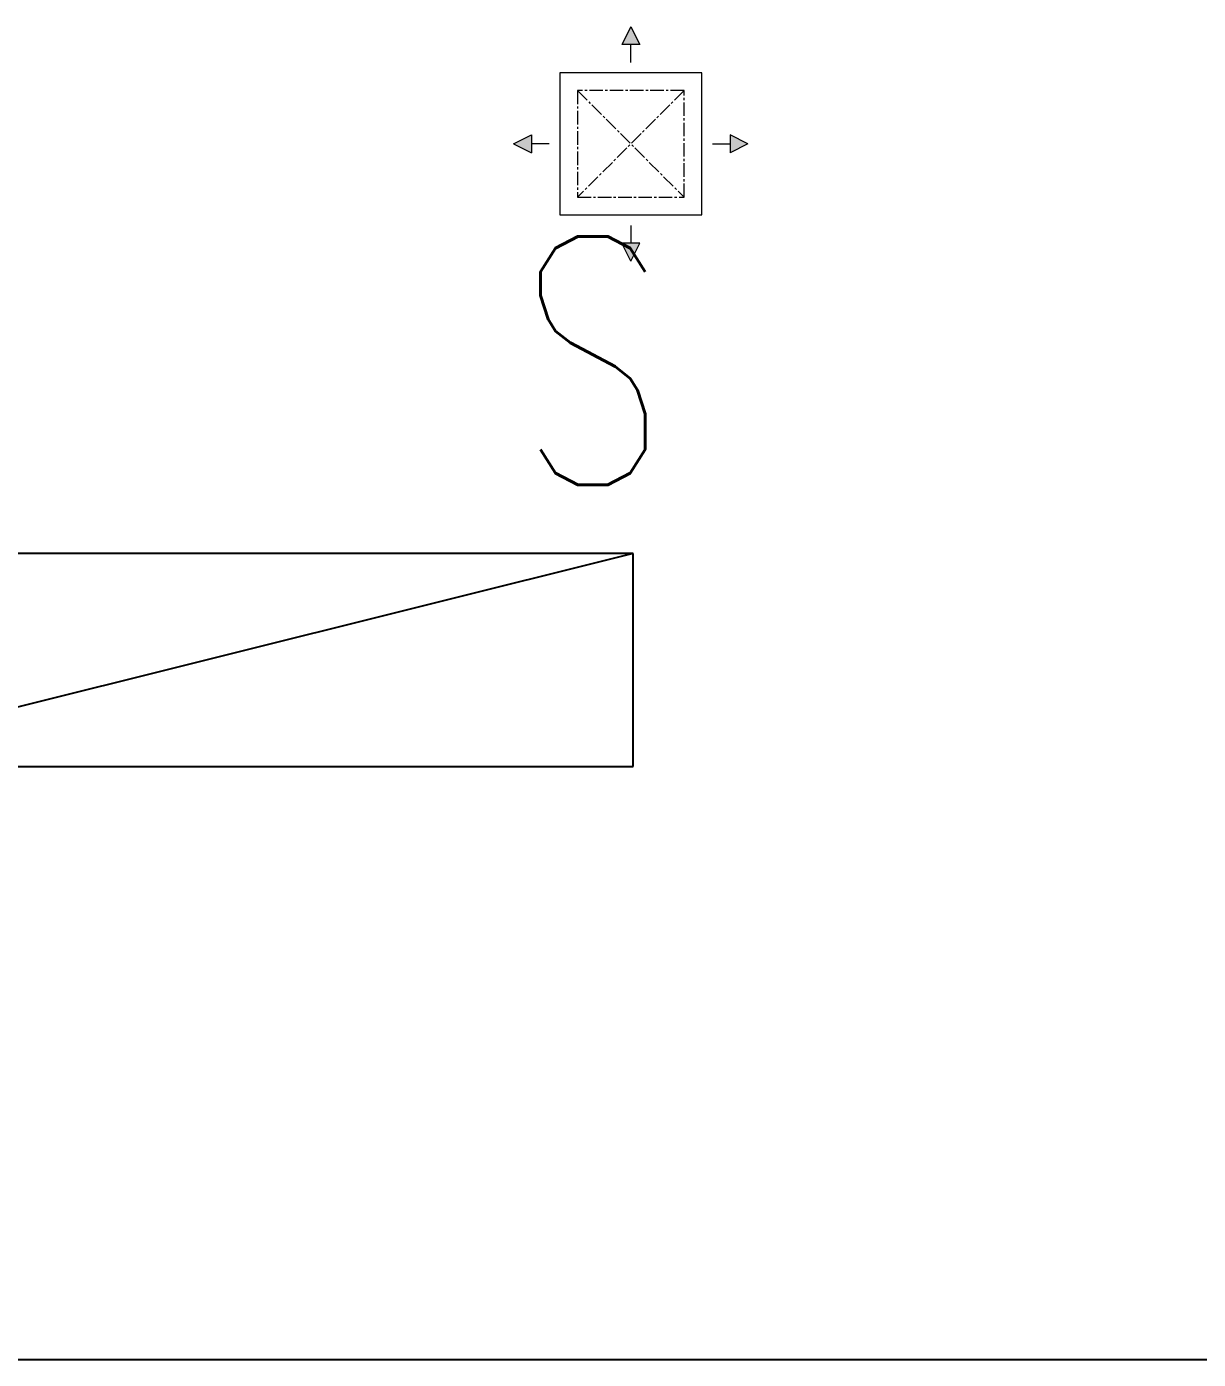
# Model space of a CAD drawing. Header units: millimetres. Extents: x -92759 to 184353, y -15225 to 86714.
# Drawn here: x 76322 to 77972, y 72591 to 74468 of the extents above; entities that cross this region are included whole.
import ezdxf

# ---------------------------------------------------------------- set-up
doc = ezdxf.new("R2010")
doc.units = ezdxf.units.MM
doc.linetypes.add('CENTER2', pattern=[28.575, 19.05, -3.175, 3.175, -3.175])
for name, color, linetype in [('0-1', 9, 'Continuous'), ('A-_WALLPRTN_E', 8, 'Continuous'), ('E-legend', 1, 'Continuous'), ('E-LIGHT----E', 1, 'Continuous')]:
    doc.layers.add(name, color=color, linetype=linetype)
for name, color, linetype, lineweight in [('M-ACMV_FAD', 3, 'Continuous', 18), ('M-ACMV_FAG', 3, 'Continuous', 25), ('M-ACMV_FCU-1', 86, 'Continuous', 9)]:
    doc.layers.add(name, color=color, linetype=linetype, lineweight=lineweight)
doc.styles.add('T3', font='simplex.shx', dxfattribs={"width": 0.7, "height": 300})

# ---------------------------------------------------------------- blocks, each defined once
blk = doc.blocks.new('A$C3019c3af')
at = {"layer": 'A-_WALLPRTN_E'}
blk.add_line((-7350, 39850), (-50, 39850), dxfattribs=at)
blk = doc.blocks.new('L1S-W')
at = {"layer": 'E-LIGHT----E', "color": 1}
for p, q in [((-1200, 300), (-1200, 0)), ((0, 300), (-1200, 300)), ((0, 300), (-1200, 0)), ((0, 0), (0, 300)), ((-1200, 0), (0, 0)), ((0, 0), (0, 0)), ((0, 0), (0, 0))]:
    blk.add_line(p, q, dxfattribs=at)
at = {"layer": 'E-LIGHT----E', "color": 1, "lineweight": 18, "style": 'T3', "width": 0.7}
for s, p in [('L1', (-1164.1, 417.3)), ('S', (-161.6, 396.4))]:
    blk.add_text(s, height=350, dxfattribs=at).set_placement(p)
blk = doc.blocks.new('EL_B8_L2_R4')
at = {"layer": 'E-legend', "color": 7}
blk.add_blockref('L1S-W', (-13125, -5915), dxfattribs=at)
blk = doc.blocks.new('A$C5ccd6a02')
at = {"layer": 'M-ACMV_FAG', "lineweight": 5}
h = blk.add_hatch(color=3, dxfattribs=at)
h.dxf.hatch_style = 1
h.paths.add_polyline_path([(0, 165), (12.6, 139.9), (-12.6, 139.9)])
h = blk.add_hatch(color=3, dxfattribs=at)
h.dxf.hatch_style = 1
h.paths.add_polyline_path([(-165, 0), (-139.9, 12.6), (-139.9, -12.6)])
h = blk.add_hatch(color=3, dxfattribs=at)
h.dxf.hatch_style = 1
h.paths.add_polyline_path([(139.9, -12.6), (139.9, 12.6), (165, 0)])
h = blk.add_hatch(color=3, dxfattribs=at)
h.dxf.hatch_style = 1
h.paths.add_polyline_path([(-12.6, -139.9), (12.6, -139.9), (0, -165)])
at = {"layer": 'M-ACMV_FAD', "color": 3, "lineweight": 5}
blk.add_lwpolyline([(-100, -100), (100, -100), (100, 100), (-100, 100)], close=True, dxfattribs=at)
at = {"layer": 'M-ACMV_FAG', "color": 3, "lineweight": 5}
for p, q in [((0, 165), (-12.6, 139.9)), ((0, 165), (12.6, 139.9)), ((12.6, 139.9), (-12.6, 139.9)), ((0, 114.8), (0, 139.9)), ((-165, 0), (-139.9, 12.6)), ((-165, 0), (-139.9, -12.6)), ((-139.9, 12.6), (-139.9, -12.6)), ((-114.8, 0), (-139.9, 0)), ((114.8, 0), (139.9, 0)), ((139.9, 12.6), (139.9, -12.6)), ((165, 0), (139.9, 12.6)), ((165, 0), (139.9, -12.6)), ((0, -114.8), (0, -139.9)), ((12.6, -139.9), (-12.6, -139.9)), ((0, -165), (-12.6, -139.9)), ((0, -165), (12.6, -139.9))]:
    blk.add_line(p, q, dxfattribs=at)
at = {"layer": 'M-ACMV_FAG', "color": 3, "linetype": 'CENTER2', "lineweight": 5}
for p, q in [((-75, 75), (75, -75)), ((75, 75), (-75, -75))]:
    blk.add_line(p, q, dxfattribs=at)
blk.add_lwpolyline([(-75, -75), (75, -75), (75, 75), (-75, 75)], close=True, dxfattribs=at)
blk = doc.blocks.new('ACMV_B8_L2')
at = {"layer": 'M-ACMV_FAD'}
blk.add_blockref('A$C5ccd6a02', (137836.6, -31413), dxfattribs=at)

msp = doc.modelspace()

# ---------------------------------------------------------------- block references
at = {"layer": '0-1'}
msp.add_blockref('A$C3019c3af', (82701.1, 32741.2), dxfattribs=at)
at = {"layer": 'E-legend', "color": 7}
msp.add_blockref('EL_B8_L2_R4', (90301.1, 79341.2), dxfattribs=at)
at = {"layer": 'M-ACMV_FCU-1'}
msp.add_blockref('ACMV_B8_L2', (-60663.6, 105715.9), dxfattribs=at)

doc.saveas('drawing.dxf')
